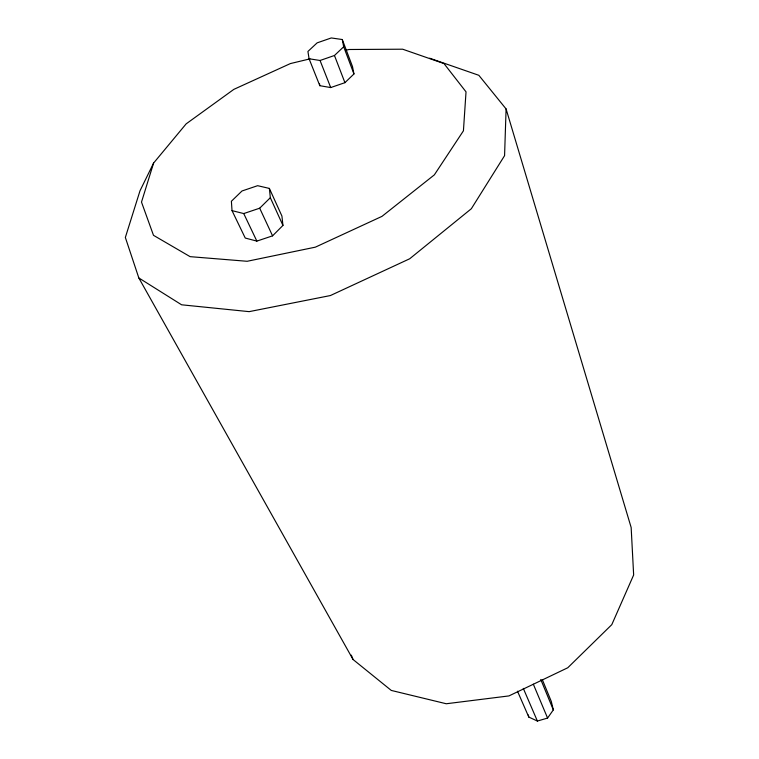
<?xml version="1.0" encoding="UTF-8"?>
<svg xmlns="http://www.w3.org/2000/svg" width="759" height="759" viewBox="0 0 759 759"><rect width="100%" height="100%" fill="white"/><g stroke="black" fill="none" stroke-linecap="round" stroke-linejoin="round"><path stroke-width="1.14" d="M429.632 58.196L478.834 75.302L506.092 108.954L504.574 155.661L471.339 208.734L409.689 258.772L330.402 295.545L249.142 311.645L181.6 304.795L138.831 277.955L125.349 237.463L140.007 190.775L153.603 163.052L186.145 123.869L233.848 89.363L290.384 63.576L309.928 58.879M153.603 163.052L141.497 202.093L153.489 235.318L190.111 256.656L247.149 261.286L315.355 247.159L381.986 216.362L434.347 174.864L463.426 130.823L466.026 91.858L443.996 63.585L402.659 49.202L349.026 49.496L345.573 50.322M517.496 691.212L528.805 717.084L537.381 721.05L547.581 718.061L553.33 709.893L551.281 701.411L542.315 679.637M272.566 235.85L282.946 225.423L281.921 216.059L269.379 188.422L257.633 185.689L241.998 190.983L231.391 201.258L232.026 210.632L245.242 238.041L256.855 241.106L272.566 235.85L259.692 208.194L270.327 197.72L269.379 188.422M344.928 82.674L353.95 73.965L352.508 66.621L342.281 39.525L331.285 37.95L317.129 42.865L307.926 51.451L309.074 58.766L319.824 85.701L330.715 87.56L344.928 82.674L334.463 55.492L343.685 46.773L342.281 39.525M309.074 58.766L320.051 60.483L334.463 55.492M232.026 210.632L243.734 213.564L259.692 208.194M138.831 277.955L353.03 659.486L391.283 690.434L446.273 703.754L508.938 695.918L567.76 667.768L611.792 624.648L633.651 574.98L631.156 527.505L506.092 108.954M243.734 213.564L256.855 241.106M270.327 197.72L282.946 225.423M523.302 688.375L537.381 721.05M533.321 684.182L547.581 718.061M540.759 679.466L553.33 709.893M320.051 60.483L330.715 87.56M351.332 655.15L353.03 659.486M343.685 46.773L353.95 73.965M528.321 714.959L528.805 717.084M319.482 83.585L319.824 85.701"/></g></svg>
